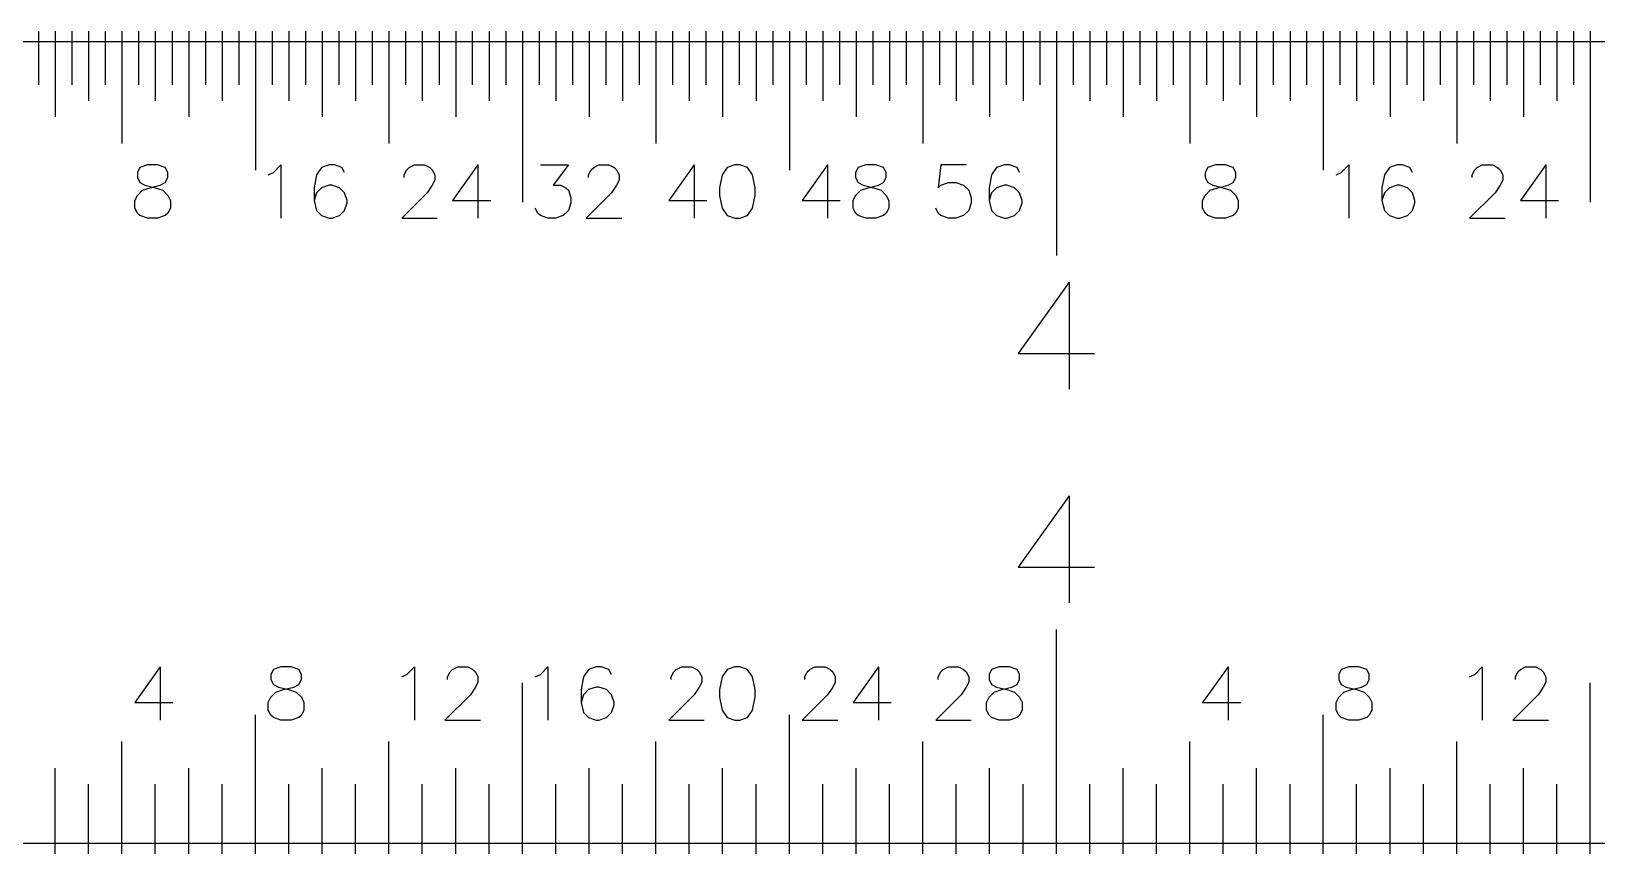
# Model space of a CAD drawing. Header units: inches. Extents: x 0 to 6, y -0.01 to 0.76.
# Drawn here: x 3.04 to 4.506, y -0.01 to 0.76 of the extents above; entities that cross this region are included whole.
import ezdxf

# ---------------------------------------------------------------- set-up
doc = ezdxf.new("R2010")
doc.units = ezdxf.units.IN
doc.header["$MEASUREMENT"] = 0
doc.layers.add('ENGRAVE', color=1, linetype='Continuous')
doc.layers.add('OUTLINE', color=8, linetype='Continuous')

msp = doc.modelspace()

# ---------------------------------------------------------------- linework, layer by layer
at = {"layer": 'ENGRAVE'}
for points in [[(3.0469, 0.76), (3.0469, 0.71)], [(3.0625, 0.76), (3.0625, 0.68)], [(3.0781, 0.76), (3.0781, 0.71)], [(3.0938, 0.76), (3.0938, 0.695)], [(3.1094, 0.76), (3.1094, 0.71)], [(3.125, 0.76), (3.125, 0.655)], [(3.1406, 0.76), (3.1406, 0.71)], [(3.1562, 0.76), (3.1562, 0.695)], [(3.1719, 0.76), (3.1719, 0.71)], [(3.1875, 0.76), (3.1875, 0.68)], [(3.2031, 0.76), (3.2031, 0.71)], [(3.2188, 0.76), (3.2188, 0.695)], [(3.2344, 0.76), (3.2344, 0.71)], [(3.25, 0.76), (3.25, 0.63)], [(3.2656, 0.76), (3.2656, 0.71)], [(3.2812, 0.76), (3.2812, 0.695)], [(3.2969, 0.76), (3.2969, 0.71)], [(3.3125, 0.76), (3.3125, 0.68)], [(3.3281, 0.76), (3.3281, 0.71)], [(3.3438, 0.76), (3.3438, 0.695)], [(3.3594, 0.76), (3.3594, 0.71)], [(3.375, 0.76), (3.375, 0.655)], [(3.3906, 0.76), (3.3906, 0.71)], [(3.4062, 0.76), (3.4062, 0.695)], [(3.4219, 0.76), (3.4219, 0.71)], [(3.4375, 0.76), (3.4375, 0.68)], [(3.4531, 0.76), (3.4531, 0.71)], [(3.4688, 0.76), (3.4688, 0.695)], [(3.4844, 0.76), (3.4844, 0.71)], [(3.5, 0.76), (3.5, 0.6)], [(3.5156, 0.76), (3.5156, 0.71)], [(3.5312, 0.76), (3.5312, 0.695)], [(3.5469, 0.76), (3.5469, 0.71)], [(3.5625, 0.76), (3.5625, 0.68)], [(3.5781, 0.76), (3.5781, 0.71)], [(3.5938, 0.76), (3.5938, 0.695)], [(3.6094, 0.76), (3.6094, 0.71)], [(3.625, 0.76), (3.625, 0.655)], [(3.6406, 0.76), (3.6406, 0.71)], [(3.6562, 0.76), (3.6562, 0.695)], [(3.6719, 0.76), (3.6719, 0.71)], [(3.6875, 0.76), (3.6875, 0.68)], [(3.7031, 0.76), (3.7031, 0.71)], [(3.7188, 0.76), (3.7188, 0.695)], [(3.7344, 0.76), (3.7344, 0.71)], [(3.75, 0.76), (3.75, 0.63)], [(3.7656, 0.76), (3.7656, 0.71)], [(3.7812, 0.76), (3.7812, 0.695)], [(3.7969, 0.76), (3.7969, 0.71)], [(3.8125, 0.76), (3.8125, 0.68)], [(3.8281, 0.76), (3.8281, 0.71)], [(3.8438, 0.76), (3.8438, 0.695)], [(3.8594, 0.76), (3.8594, 0.71)], [(3.875, 0.76), (3.875, 0.655)], [(3.8906, 0.76), (3.8906, 0.71)], [(3.9062, 0.76), (3.9062, 0.695)], [(3.9219, 0.76), (3.9219, 0.71)], [(3.9375, 0.76), (3.9375, 0.68)], [(3.9531, 0.76), (3.9531, 0.71)], [(3.9688, 0.76), (3.9688, 0.695)], [(3.9844, 0.76), (3.9844, 0.71)], [(4, 0.76), (4, 0.55)], [(4.0156, 0.76), (4.0156, 0.71)], [(4.0312, 0.76), (4.0312, 0.695)], [(4.0469, 0.76), (4.0469, 0.71)], [(4.0625, 0.76), (4.0625, 0.68)], [(4.0781, 0.76), (4.0781, 0.71)], [(4.0938, 0.76), (4.0938, 0.695)], [(4.1094, 0.76), (4.1094, 0.71)], [(4.125, 0.76), (4.125, 0.655)], [(4.1406, 0.76), (4.1406, 0.71)], [(4.1562, 0.76), (4.1562, 0.695)], [(4.1719, 0.76), (4.1719, 0.71)], [(4.1875, 0.76), (4.1875, 0.68)], [(4.2031, 0.76), (4.2031, 0.71)], [(4.2188, 0.76), (4.2188, 0.695)], [(4.2344, 0.76), (4.2344, 0.71)], [(4.25, 0.76), (4.25, 0.63)], [(4.2656, 0.76), (4.2656, 0.71)], [(4.2812, 0.76), (4.2812, 0.695)], [(4.2969, 0.76), (4.2969, 0.71)], [(4.3125, 0.76), (4.3125, 0.68)], [(4.3281, 0.76), (4.3281, 0.71)], [(4.3438, 0.76), (4.3438, 0.695)], [(4.3594, 0.76), (4.3594, 0.71)], [(4.375, 0.76), (4.375, 0.655)], [(4.3906, 0.76), (4.3906, 0.71)], [(4.4062, 0.76), (4.4062, 0.695)], [(4.4219, 0.76), (4.4219, 0.71)], [(4.4375, 0.76), (4.4375, 0.68)], [(4.4531, 0.76), (4.4531, 0.71)], [(4.4688, 0.76), (4.4688, 0.695)], [(4.4844, 0.76), (4.4844, 0.71)], [(4.5, 0.76), (4.5, 0.6)], [(3.1418, 0.6326), (3.1394, 0.6279)], [(3.1489, 0.635), (3.1418, 0.6326)], [(3.1584, 0.635), (3.1489, 0.635)], [(3.1656, 0.6326), (3.1584, 0.635)], [(3.168, 0.6279), (3.1656, 0.6326)], [(3.2668, 0.6279), (3.2739, 0.635)], [(3.2739, 0.635), (3.2739, 0.585)], [(3.312, 0.6326), (3.3072, 0.6255)], [(3.3191, 0.635), (3.312, 0.6326)], [(3.3239, 0.635), (3.3191, 0.635)], [(3.331, 0.6326), (3.3239, 0.635)], [(3.3334, 0.6279), (3.331, 0.6326)], [(3.3918, 0.6302), (3.3941, 0.6326)], [(3.3941, 0.6326), (3.3989, 0.635)], [(3.3989, 0.635), (3.4084, 0.635)], [(3.4084, 0.635), (3.4132, 0.6326)], [(3.4132, 0.6326), (3.4156, 0.6302)], [(3.4584, 0.635), (3.4346, 0.6017)], [(3.4584, 0.635), (3.4584, 0.585)], [(3.5168, 0.635), (3.543, 0.635)], [(3.543, 0.635), (3.5287, 0.616)], [(3.5644, 0.6302), (3.5668, 0.6326)], [(3.5668, 0.6326), (3.5715, 0.635)], [(3.5715, 0.635), (3.581, 0.635)], [(3.581, 0.635), (3.5858, 0.6326)], [(3.5858, 0.6326), (3.5882, 0.6302)], [(3.6608, 0.635), (3.637, 0.6017)], [(3.6608, 0.635), (3.6608, 0.585)], [(3.6918, 0.6326), (3.687, 0.6255)], [(3.6989, 0.635), (3.6918, 0.6326)], [(3.7037, 0.635), (3.6989, 0.635)], [(3.7108, 0.6326), (3.7037, 0.635)], [(3.7156, 0.6255), (3.7108, 0.6326)], [(3.7858, 0.635), (3.762, 0.6017)], [(3.7858, 0.635), (3.7858, 0.585)], [(3.8144, 0.6326), (3.812, 0.6279)], [(3.8215, 0.635), (3.8144, 0.6326)], [(3.831, 0.635), (3.8215, 0.635)], [(3.8382, 0.6326), (3.831, 0.635)], [(3.8406, 0.6279), (3.8382, 0.6326)], [(3.8918, 0.635), (3.8894, 0.6136)], [(3.9156, 0.635), (3.8918, 0.635)], [(3.9441, 0.6326), (3.9394, 0.6255)], [(3.9513, 0.635), (3.9441, 0.6326)], [(3.956, 0.635), (3.9513, 0.635)], [(3.9632, 0.6326), (3.956, 0.635)], [(3.9656, 0.6279), (3.9632, 0.6326)], [(4.1418, 0.6326), (4.1394, 0.6279)], [(4.1489, 0.635), (4.1418, 0.6326)], [(4.1584, 0.635), (4.1489, 0.635)], [(4.1656, 0.6326), (4.1584, 0.635)], [(4.168, 0.6279), (4.1656, 0.6326)], [(4.2668, 0.6279), (4.2739, 0.635)], [(4.2739, 0.635), (4.2739, 0.585)], [(4.312, 0.6326), (4.3072, 0.6255)], [(4.3191, 0.635), (4.312, 0.6326)], [(4.3239, 0.635), (4.3191, 0.635)], [(4.331, 0.6326), (4.3239, 0.635)], [(4.3334, 0.6279), (4.331, 0.6326)], [(4.3918, 0.6302), (4.3941, 0.6326)], [(4.3941, 0.6326), (4.3989, 0.635)], [(4.3989, 0.635), (4.4084, 0.635)], [(4.4084, 0.635), (4.4132, 0.6326)], [(4.4132, 0.6326), (4.4156, 0.6302)], [(4.4584, 0.635), (4.4346, 0.6017)], [(4.4584, 0.635), (4.4584, 0.585)], [(3.1394, 0.6279), (3.1394, 0.6231)], [(3.1394, 0.6231), (3.1418, 0.6183)], [(3.1418, 0.6183), (3.1465, 0.616)], [(3.1465, 0.616), (3.156, 0.6136)], [(3.1513, 0.6136), (3.1608, 0.616)], [(3.1608, 0.616), (3.1656, 0.6183)], [(3.1656, 0.6183), (3.168, 0.6231)], [(3.168, 0.6231), (3.168, 0.6279)], [(3.262, 0.6255), (3.2668, 0.6279)], [(3.3072, 0.6255), (3.3049, 0.6136)], [(3.3191, 0.616), (3.312, 0.6136)], [(3.3215, 0.616), (3.3191, 0.616)], [(3.3287, 0.6136), (3.3215, 0.616)], [(3.3894, 0.6255), (3.3918, 0.6302)], [(3.3894, 0.6231), (3.3894, 0.6255)], [(3.4156, 0.616), (3.4108, 0.6088)], [(3.4156, 0.6302), (3.418, 0.6255)], [(3.418, 0.6207), (3.4156, 0.616)], [(3.418, 0.6255), (3.418, 0.6207)], [(3.5287, 0.616), (3.5358, 0.616)], [(3.5358, 0.616), (3.5406, 0.6136)], [(3.562, 0.6255), (3.5644, 0.6302)], [(3.562, 0.6231), (3.562, 0.6255)], [(3.5882, 0.616), (3.5834, 0.6088)], [(3.5882, 0.6302), (3.5906, 0.6255)], [(3.5906, 0.6207), (3.5882, 0.616)], [(3.5906, 0.6255), (3.5906, 0.6207)], [(3.687, 0.6255), (3.6846, 0.6136)], [(3.718, 0.6136), (3.7156, 0.6255)], [(3.812, 0.6279), (3.812, 0.6231)], [(3.812, 0.6231), (3.8144, 0.6183)], [(3.8144, 0.6183), (3.8191, 0.616)], [(3.8191, 0.616), (3.8287, 0.6136)], [(3.8239, 0.6136), (3.8334, 0.616)], [(3.8334, 0.616), (3.8382, 0.6183)], [(3.8382, 0.6183), (3.8406, 0.6231)], [(3.8406, 0.6231), (3.8406, 0.6279)], [(3.8894, 0.6136), (3.8918, 0.616)], [(3.8918, 0.616), (3.8989, 0.6183)], [(3.8989, 0.6183), (3.906, 0.6183)], [(3.906, 0.6183), (3.9132, 0.616)], [(3.9132, 0.616), (3.918, 0.6112)], [(3.9394, 0.6255), (3.937, 0.6136)], [(3.9513, 0.616), (3.9441, 0.6136)], [(3.9537, 0.616), (3.9513, 0.616)], [(3.9608, 0.6136), (3.9537, 0.616)], [(4.1394, 0.6279), (4.1394, 0.6231)], [(4.1394, 0.6231), (4.1418, 0.6183)], [(4.1418, 0.6183), (4.1465, 0.616)], [(4.1465, 0.616), (4.156, 0.6136)], [(4.1513, 0.6136), (4.1608, 0.616)], [(4.1608, 0.616), (4.1656, 0.6183)], [(4.1656, 0.6183), (4.168, 0.6231)], [(4.168, 0.6231), (4.168, 0.6279)], [(4.262, 0.6255), (4.2668, 0.6279)], [(4.3072, 0.6255), (4.3049, 0.6136)], [(4.3191, 0.616), (4.312, 0.6136)], [(4.3215, 0.616), (4.3191, 0.616)], [(4.3287, 0.6136), (4.3215, 0.616)], [(4.3894, 0.6255), (4.3918, 0.6302)], [(4.3894, 0.6231), (4.3894, 0.6255)], [(4.4156, 0.616), (4.4108, 0.6088)], [(4.4156, 0.6302), (4.418, 0.6255)], [(4.418, 0.6207), (4.4156, 0.616)], [(4.418, 0.6255), (4.418, 0.6207)], [(3.137, 0.6017), (3.1394, 0.6064)], [(3.137, 0.5945), (3.137, 0.6017)], [(3.1394, 0.6064), (3.1441, 0.6112)], [(3.1441, 0.6112), (3.1513, 0.6136)], [(3.156, 0.6136), (3.1632, 0.6112)], [(3.1632, 0.6112), (3.168, 0.6064)], [(3.168, 0.6064), (3.1703, 0.6017)], [(3.1703, 0.6017), (3.1703, 0.5945)], [(3.3049, 0.6136), (3.3049, 0.6017)], [(3.3072, 0.6088), (3.3049, 0.6017)], [(3.3049, 0.6017), (3.3072, 0.5921)], [(3.312, 0.6136), (3.3072, 0.6088)], [(3.3334, 0.6088), (3.3287, 0.6136)], [(3.3358, 0.6017), (3.3334, 0.6088)], [(3.3358, 0.5993), (3.3358, 0.6017)], [(3.4108, 0.6088), (3.387, 0.585)], [(3.4346, 0.6017), (3.4703, 0.6017)], [(3.5406, 0.6136), (3.543, 0.6112)], [(3.543, 0.6112), (3.5453, 0.604)], [(3.5453, 0.604), (3.5453, 0.5993)], [(3.5834, 0.6088), (3.5596, 0.585)], [(3.637, 0.6017), (3.6727, 0.6017)], [(3.6846, 0.6136), (3.6846, 0.6064)], [(3.6846, 0.6064), (3.687, 0.5945)], [(3.7156, 0.5945), (3.718, 0.6064)], [(3.718, 0.6064), (3.718, 0.6136)], [(3.762, 0.6017), (3.7977, 0.6017)], [(3.8096, 0.6017), (3.812, 0.6064)], [(3.8096, 0.5945), (3.8096, 0.6017)], [(3.812, 0.6064), (3.8168, 0.6112)], [(3.8168, 0.6112), (3.8239, 0.6136)], [(3.8287, 0.6136), (3.8358, 0.6112)], [(3.8358, 0.6112), (3.8406, 0.6064)], [(3.8406, 0.6064), (3.843, 0.6017)], [(3.843, 0.6017), (3.843, 0.5945)], [(3.918, 0.6112), (3.9203, 0.604)], [(3.9203, 0.604), (3.9203, 0.5993)], [(3.937, 0.6136), (3.937, 0.6017)], [(3.9394, 0.6088), (3.937, 0.6017)], [(3.937, 0.6017), (3.9394, 0.5921)], [(3.9441, 0.6136), (3.9394, 0.6088)], [(3.9656, 0.6088), (3.9608, 0.6136)], [(3.968, 0.6017), (3.9656, 0.6088)], [(3.968, 0.5993), (3.968, 0.6017)], [(4.137, 0.6017), (4.1394, 0.6064)], [(4.137, 0.5945), (4.137, 0.6017)], [(4.1394, 0.6064), (4.1441, 0.6112)], [(4.1441, 0.6112), (4.1513, 0.6136)], [(4.156, 0.6136), (4.1632, 0.6112)], [(4.1632, 0.6112), (4.168, 0.6064)], [(4.168, 0.6064), (4.1703, 0.6017)], [(4.1703, 0.6017), (4.1703, 0.5945)], [(4.3049, 0.6136), (4.3049, 0.6017)], [(4.3072, 0.6088), (4.3049, 0.6017)], [(4.3049, 0.6017), (4.3072, 0.5921)], [(4.312, 0.6136), (4.3072, 0.6088)], [(4.3334, 0.6088), (4.3287, 0.6136)], [(4.3358, 0.6017), (4.3334, 0.6088)], [(4.3358, 0.5993), (4.3358, 0.6017)], [(4.4108, 0.6088), (4.387, 0.585)], [(4.4346, 0.6017), (4.4703, 0.6017)], [(3.1394, 0.5898), (3.137, 0.5945)], [(3.1418, 0.5874), (3.1394, 0.5898)], [(3.1489, 0.585), (3.1418, 0.5874)], [(3.1656, 0.5874), (3.1584, 0.585)], [(3.168, 0.5898), (3.1656, 0.5874)], [(3.1703, 0.5945), (3.168, 0.5898)], [(3.3072, 0.5921), (3.312, 0.5874)], [(3.312, 0.5874), (3.3191, 0.585)], [(3.3215, 0.585), (3.3287, 0.5874)], [(3.3287, 0.5874), (3.3334, 0.5921)], [(3.3334, 0.5921), (3.3358, 0.5993)], [(3.5144, 0.5898), (3.512, 0.5945)], [(3.5168, 0.5874), (3.5144, 0.5898)], [(3.5239, 0.585), (3.5168, 0.5874)], [(3.5382, 0.5874), (3.531, 0.585)], [(3.543, 0.5921), (3.5382, 0.5874)], [(3.5453, 0.5993), (3.543, 0.5921)], [(3.687, 0.5945), (3.6918, 0.5874)], [(3.6918, 0.5874), (3.6989, 0.585)], [(3.7037, 0.585), (3.7108, 0.5874)], [(3.7108, 0.5874), (3.7156, 0.5945)], [(3.812, 0.5898), (3.8096, 0.5945)], [(3.8144, 0.5874), (3.812, 0.5898)], [(3.8215, 0.585), (3.8144, 0.5874)], [(3.8382, 0.5874), (3.831, 0.585)], [(3.8406, 0.5898), (3.8382, 0.5874)], [(3.843, 0.5945), (3.8406, 0.5898)], [(3.8894, 0.5898), (3.887, 0.5945)], [(3.8918, 0.5874), (3.8894, 0.5898)], [(3.8989, 0.585), (3.8918, 0.5874)], [(3.9132, 0.5874), (3.906, 0.585)], [(3.918, 0.5921), (3.9132, 0.5874)], [(3.9203, 0.5993), (3.918, 0.5921)], [(3.9394, 0.5921), (3.9441, 0.5874)], [(3.9441, 0.5874), (3.9513, 0.585)], [(3.9537, 0.585), (3.9608, 0.5874)], [(3.9608, 0.5874), (3.9656, 0.5921)], [(3.9656, 0.5921), (3.968, 0.5993)], [(4.1394, 0.5898), (4.137, 0.5945)], [(4.1418, 0.5874), (4.1394, 0.5898)], [(4.1489, 0.585), (4.1418, 0.5874)], [(4.1656, 0.5874), (4.1584, 0.585)], [(4.168, 0.5898), (4.1656, 0.5874)], [(4.1703, 0.5945), (4.168, 0.5898)], [(4.3072, 0.5921), (4.312, 0.5874)], [(4.312, 0.5874), (4.3191, 0.585)], [(4.3215, 0.585), (4.3287, 0.5874)], [(4.3287, 0.5874), (4.3334, 0.5921)], [(4.3334, 0.5921), (4.3358, 0.5993)], [(3.1584, 0.585), (3.1489, 0.585)], [(3.3191, 0.585), (3.3215, 0.585)], [(3.387, 0.585), (3.4203, 0.585)], [(3.531, 0.585), (3.5239, 0.585)], [(3.5596, 0.585), (3.593, 0.585)], [(3.6989, 0.585), (3.7037, 0.585)], [(3.831, 0.585), (3.8215, 0.585)], [(3.906, 0.585), (3.8989, 0.585)], [(3.9513, 0.585), (3.9537, 0.585)], [(4.1584, 0.585), (4.1489, 0.585)], [(4.3191, 0.585), (4.3215, 0.585)], [(4.387, 0.585), (4.4203, 0.585)], [(4.0119, 0.525), (3.9643, 0.4583)], [(4.0119, 0.525), (4.0119, 0.425)], [(3.9643, 0.4583), (4.0357, 0.4583)], [(4.0119, 0.325), (3.9643, 0.2583)], [(4.0119, 0.325), (4.0119, 0.225)], [(3.9643, 0.2583), (4.0357, 0.2583)], [(4, -0.01), (4, 0.2)], [(3.1608, 0.165), (3.137, 0.1317)], [(3.1608, 0.165), (3.1608, 0.115)], [(3.2668, 0.1626), (3.2644, 0.1579)], [(3.2739, 0.165), (3.2668, 0.1626)], [(3.2834, 0.165), (3.2739, 0.165)], [(3.2906, 0.1626), (3.2834, 0.165)], [(3.293, 0.1579), (3.2906, 0.1626)], [(3.3918, 0.1579), (3.3989, 0.165)], [(3.3989, 0.165), (3.3989, 0.115)], [(3.4322, 0.1602), (3.4346, 0.1626)], [(3.4346, 0.1626), (3.4394, 0.165)], [(3.4394, 0.165), (3.4489, 0.165)], [(3.4489, 0.165), (3.4537, 0.1626)], [(3.4537, 0.1626), (3.456, 0.1602)], [(3.5168, 0.1579), (3.5239, 0.165)], [(3.5239, 0.165), (3.5239, 0.115)], [(3.562, 0.1626), (3.5572, 0.1555)], [(3.5691, 0.165), (3.562, 0.1626)], [(3.5739, 0.165), (3.5691, 0.165)], [(3.581, 0.1626), (3.5739, 0.165)], [(3.5834, 0.1579), (3.581, 0.1626)], [(3.6418, 0.1602), (3.6441, 0.1626)], [(3.6441, 0.1626), (3.6489, 0.165)], [(3.6489, 0.165), (3.6584, 0.165)], [(3.6584, 0.165), (3.6632, 0.1626)], [(3.6632, 0.1626), (3.6656, 0.1602)], [(3.6918, 0.1626), (3.687, 0.1555)], [(3.6989, 0.165), (3.6918, 0.1626)], [(3.7037, 0.165), (3.6989, 0.165)], [(3.7108, 0.1626), (3.7037, 0.165)], [(3.7156, 0.1555), (3.7108, 0.1626)], [(3.7668, 0.1602), (3.7691, 0.1626)], [(3.7691, 0.1626), (3.7739, 0.165)], [(3.7739, 0.165), (3.7834, 0.165)], [(3.7834, 0.165), (3.7882, 0.1626)], [(3.7882, 0.1626), (3.7906, 0.1602)], [(3.8334, 0.165), (3.8096, 0.1317)], [(3.8334, 0.165), (3.8334, 0.115)], [(3.8918, 0.1602), (3.8941, 0.1626)], [(3.8941, 0.1626), (3.8989, 0.165)], [(3.8989, 0.165), (3.9084, 0.165)], [(3.9084, 0.165), (3.9132, 0.1626)], [(3.9132, 0.1626), (3.9156, 0.1602)], [(3.9394, 0.1626), (3.937, 0.1579)], [(3.9465, 0.165), (3.9394, 0.1626)], [(3.956, 0.165), (3.9465, 0.165)], [(3.9632, 0.1626), (3.956, 0.165)], [(3.9656, 0.1579), (3.9632, 0.1626)], [(4.1608, 0.165), (4.137, 0.1317)], [(4.1608, 0.165), (4.1608, 0.115)], [(4.2668, 0.1626), (4.2644, 0.1579)], [(4.2739, 0.165), (4.2668, 0.1626)], [(4.2834, 0.165), (4.2739, 0.165)], [(4.2906, 0.1626), (4.2834, 0.165)], [(4.293, 0.1579), (4.2906, 0.1626)], [(4.3918, 0.1579), (4.3989, 0.165)], [(4.3989, 0.165), (4.3989, 0.115)], [(4.4322, 0.1602), (4.4346, 0.1626)], [(4.4346, 0.1626), (4.4394, 0.165)], [(4.4394, 0.165), (4.4489, 0.165)], [(4.4489, 0.165), (4.4537, 0.1626)], [(4.4537, 0.1626), (4.456, 0.1602)], [(3.2644, 0.1579), (3.2644, 0.1531)], [(3.2644, 0.1531), (3.2668, 0.1483)], [(3.2668, 0.1483), (3.2715, 0.146)], [(3.2858, 0.146), (3.2906, 0.1483)], [(3.2906, 0.1483), (3.293, 0.1531)], [(3.293, 0.1531), (3.293, 0.1579)], [(3.387, 0.1555), (3.3918, 0.1579)], [(3.4299, 0.1555), (3.4322, 0.1602)], [(3.4299, 0.1531), (3.4299, 0.1555)], [(3.456, 0.1602), (3.4584, 0.1555)], [(3.4584, 0.1507), (3.456, 0.146)], [(3.4584, 0.1555), (3.4584, 0.1507)], [(3.5, -0.01), (3.5, 0.15)], [(3.512, 0.1555), (3.5168, 0.1579)], [(3.5572, 0.1555), (3.5549, 0.1436)], [(3.6394, 0.1555), (3.6418, 0.1602)], [(3.6394, 0.1531), (3.6394, 0.1555)], [(3.6656, 0.1602), (3.668, 0.1555)], [(3.668, 0.1507), (3.6656, 0.146)], [(3.668, 0.1555), (3.668, 0.1507)], [(3.687, 0.1555), (3.6846, 0.1436)], [(3.718, 0.1436), (3.7156, 0.1555)], [(3.7644, 0.1555), (3.7668, 0.1602)], [(3.7644, 0.1531), (3.7644, 0.1555)], [(3.7906, 0.1602), (3.793, 0.1555)], [(3.793, 0.1507), (3.7906, 0.146)], [(3.793, 0.1555), (3.793, 0.1507)], [(3.8894, 0.1555), (3.8918, 0.1602)], [(3.8894, 0.1531), (3.8894, 0.1555)], [(3.9156, 0.1602), (3.918, 0.1555)], [(3.918, 0.1507), (3.9156, 0.146)], [(3.918, 0.1555), (3.918, 0.1507)], [(3.937, 0.1579), (3.937, 0.1531)], [(3.937, 0.1531), (3.9394, 0.1483)], [(3.9394, 0.1483), (3.9441, 0.146)], [(3.9584, 0.146), (3.9632, 0.1483)], [(3.9632, 0.1483), (3.9656, 0.1531)], [(3.9656, 0.1531), (3.9656, 0.1579)], [(4.2644, 0.1579), (4.2644, 0.1531)], [(4.2644, 0.1531), (4.2668, 0.1483)], [(4.2668, 0.1483), (4.2715, 0.146)], [(4.2858, 0.146), (4.2906, 0.1483)], [(4.2906, 0.1483), (4.293, 0.1531)], [(4.293, 0.1531), (4.293, 0.1579)], [(4.387, 0.1555), (4.3918, 0.1579)], [(4.4299, 0.1555), (4.4322, 0.1602)], [(4.4299, 0.1531), (4.4299, 0.1555)], [(4.456, 0.1602), (4.4584, 0.1555)], [(4.4584, 0.1507), (4.456, 0.146)], [(4.4584, 0.1555), (4.4584, 0.1507)], [(4.5, -0.01), (4.5, 0.15)], [(3.262, 0.1317), (3.2644, 0.1364)], [(3.2644, 0.1364), (3.2691, 0.1412)], [(3.2691, 0.1412), (3.2763, 0.1436)], [(3.2715, 0.146), (3.281, 0.1436)], [(3.2763, 0.1436), (3.2858, 0.146)], [(3.281, 0.1436), (3.2882, 0.1412)], [(3.2882, 0.1412), (3.293, 0.1364)], [(3.293, 0.1364), (3.2953, 0.1317)], [(3.4513, 0.1388), (3.4275, 0.115)], [(3.456, 0.146), (3.4513, 0.1388)], [(3.5549, 0.1436), (3.5549, 0.1317)], [(3.5572, 0.1388), (3.5549, 0.1317)], [(3.562, 0.1436), (3.5572, 0.1388)], [(3.5691, 0.146), (3.562, 0.1436)], [(3.5715, 0.146), (3.5691, 0.146)], [(3.5787, 0.1436), (3.5715, 0.146)], [(3.5834, 0.1388), (3.5787, 0.1436)], [(3.5858, 0.1317), (3.5834, 0.1388)], [(3.6608, 0.1388), (3.637, 0.115)], [(3.6656, 0.146), (3.6608, 0.1388)], [(3.6846, 0.1436), (3.6846, 0.1364)], [(3.6846, 0.1364), (3.687, 0.1245)], [(3.7156, 0.1245), (3.718, 0.1364)], [(3.718, 0.1364), (3.718, 0.1436)], [(3.7858, 0.1388), (3.762, 0.115)], [(3.7906, 0.146), (3.7858, 0.1388)], [(3.9108, 0.1388), (3.887, 0.115)], [(3.9156, 0.146), (3.9108, 0.1388)], [(3.9346, 0.1317), (3.937, 0.1364)], [(3.937, 0.1364), (3.9418, 0.1412)], [(3.9418, 0.1412), (3.9489, 0.1436)], [(3.9441, 0.146), (3.9537, 0.1436)], [(3.9489, 0.1436), (3.9584, 0.146)], [(3.9537, 0.1436), (3.9608, 0.1412)], [(3.9608, 0.1412), (3.9656, 0.1364)], [(3.9656, 0.1364), (3.968, 0.1317)], [(4.262, 0.1317), (4.2644, 0.1364)], [(4.2644, 0.1364), (4.2691, 0.1412)], [(4.2691, 0.1412), (4.2763, 0.1436)], [(4.2715, 0.146), (4.281, 0.1436)], [(4.2763, 0.1436), (4.2858, 0.146)], [(4.281, 0.1436), (4.2882, 0.1412)], [(4.2882, 0.1412), (4.293, 0.1364)], [(4.293, 0.1364), (4.2953, 0.1317)], [(4.4513, 0.1388), (4.4275, 0.115)], [(4.456, 0.146), (4.4513, 0.1388)], [(3.137, 0.1317), (3.1727, 0.1317)], [(3.25, -0.01), (3.25, 0.12)], [(3.262, 0.1245), (3.262, 0.1317)], [(3.2644, 0.1198), (3.262, 0.1245)], [(3.2668, 0.1174), (3.2644, 0.1198)], [(3.2739, 0.115), (3.2668, 0.1174)], [(3.2906, 0.1174), (3.2834, 0.115)], [(3.293, 0.1198), (3.2906, 0.1174)], [(3.2953, 0.1245), (3.293, 0.1198)], [(3.2953, 0.1317), (3.2953, 0.1245)], [(3.5549, 0.1317), (3.5572, 0.1221)], [(3.5572, 0.1221), (3.562, 0.1174)], [(3.562, 0.1174), (3.5691, 0.115)], [(3.5715, 0.115), (3.5787, 0.1174)], [(3.5787, 0.1174), (3.5834, 0.1221)], [(3.5834, 0.1221), (3.5858, 0.1293)], [(3.5858, 0.1293), (3.5858, 0.1317)], [(3.687, 0.1245), (3.6918, 0.1174)], [(3.6918, 0.1174), (3.6989, 0.115)], [(3.7037, 0.115), (3.7108, 0.1174)], [(3.7108, 0.1174), (3.7156, 0.1245)], [(3.75, -0.01), (3.75, 0.12)], [(3.8096, 0.1317), (3.8453, 0.1317)], [(3.9346, 0.1245), (3.9346, 0.1317)], [(3.937, 0.1198), (3.9346, 0.1245)], [(3.9394, 0.1174), (3.937, 0.1198)], [(3.9465, 0.115), (3.9394, 0.1174)], [(3.9632, 0.1174), (3.956, 0.115)], [(3.9656, 0.1198), (3.9632, 0.1174)], [(3.968, 0.1245), (3.9656, 0.1198)], [(3.968, 0.1317), (3.968, 0.1245)], [(4.137, 0.1317), (4.1727, 0.1317)], [(4.25, -0.01), (4.25, 0.12)], [(4.262, 0.1245), (4.262, 0.1317)], [(4.2644, 0.1198), (4.262, 0.1245)], [(4.2668, 0.1174), (4.2644, 0.1198)], [(4.2739, 0.115), (4.2668, 0.1174)], [(4.2906, 0.1174), (4.2834, 0.115)], [(4.293, 0.1198), (4.2906, 0.1174)], [(4.2953, 0.1245), (4.293, 0.1198)], [(4.2953, 0.1317), (4.2953, 0.1245)], [(3.2834, 0.115), (3.2739, 0.115)], [(3.4275, 0.115), (3.4608, 0.115)], [(3.5691, 0.115), (3.5715, 0.115)], [(3.637, 0.115), (3.6703, 0.115)], [(3.6989, 0.115), (3.7037, 0.115)], [(3.762, 0.115), (3.7953, 0.115)], [(3.887, 0.115), (3.9203, 0.115)], [(3.956, 0.115), (3.9465, 0.115)], [(4.2834, 0.115), (4.2739, 0.115)], [(4.4275, 0.115), (4.4608, 0.115)], [(3.125, -0.01), (3.125, 0.095)], [(3.375, -0.01), (3.375, 0.095)], [(3.625, -0.01), (3.625, 0.095)], [(3.875, -0.01), (3.875, 0.095)], [(4.125, -0.01), (4.125, 0.095)], [(4.375, -0.01), (4.375, 0.095)], [(3.0625, -0.01), (3.0625, 0.07)], [(3.1875, -0.01), (3.1875, 0.07)], [(3.3125, -0.01), (3.3125, 0.07)], [(3.4375, -0.01), (3.4375, 0.07)], [(3.5625, -0.01), (3.5625, 0.07)], [(3.6875, -0.01), (3.6875, 0.07)], [(3.8125, -0.01), (3.8125, 0.07)], [(3.9375, -0.01), (3.9375, 0.07)], [(4.0625, -0.01), (4.0625, 0.07)], [(4.1875, -0.01), (4.1875, 0.07)], [(4.3125, -0.01), (4.3125, 0.07)], [(4.4375, -0.01), (4.4375, 0.07)], [(3.0938, -0.01), (3.0938, 0.055)], [(3.1562, -0.01), (3.1562, 0.055)], [(3.2188, -0.01), (3.2188, 0.055)], [(3.2812, -0.01), (3.2812, 0.055)], [(3.3438, -0.01), (3.3438, 0.055)], [(3.4062, -0.01), (3.4062, 0.055)], [(3.4688, -0.01), (3.4688, 0.055)], [(3.5312, -0.01), (3.5312, 0.055)], [(3.5938, -0.01), (3.5938, 0.055)], [(3.6562, -0.01), (3.6562, 0.055)], [(3.7188, -0.01), (3.7188, 0.055)], [(3.7812, -0.01), (3.7812, 0.055)], [(3.8438, -0.01), (3.8438, 0.055)], [(3.9062, -0.01), (3.9062, 0.055)], [(3.9688, -0.01), (3.9688, 0.055)], [(4.0312, -0.01), (4.0312, 0.055)], [(4.0938, -0.01), (4.0938, 0.055)], [(4.1562, -0.01), (4.1562, 0.055)], [(4.2188, -0.01), (4.2188, 0.055)], [(4.2812, -0.01), (4.2812, 0.055)], [(4.3438, -0.01), (4.3438, 0.055)], [(4.4062, -0.01), (4.4062, 0.055)], [(4.4688, -0.01), (4.4688, 0.055)]]:
    msp.add_lwpolyline(points, dxfattribs=at)
at = {"layer": 'OUTLINE'}
msp.add_lwpolyline([(0, 0), (6, 0), (6, 0.75), (0, 0.75)], close=True, dxfattribs=at)

doc.saveas('drawing.dxf')
